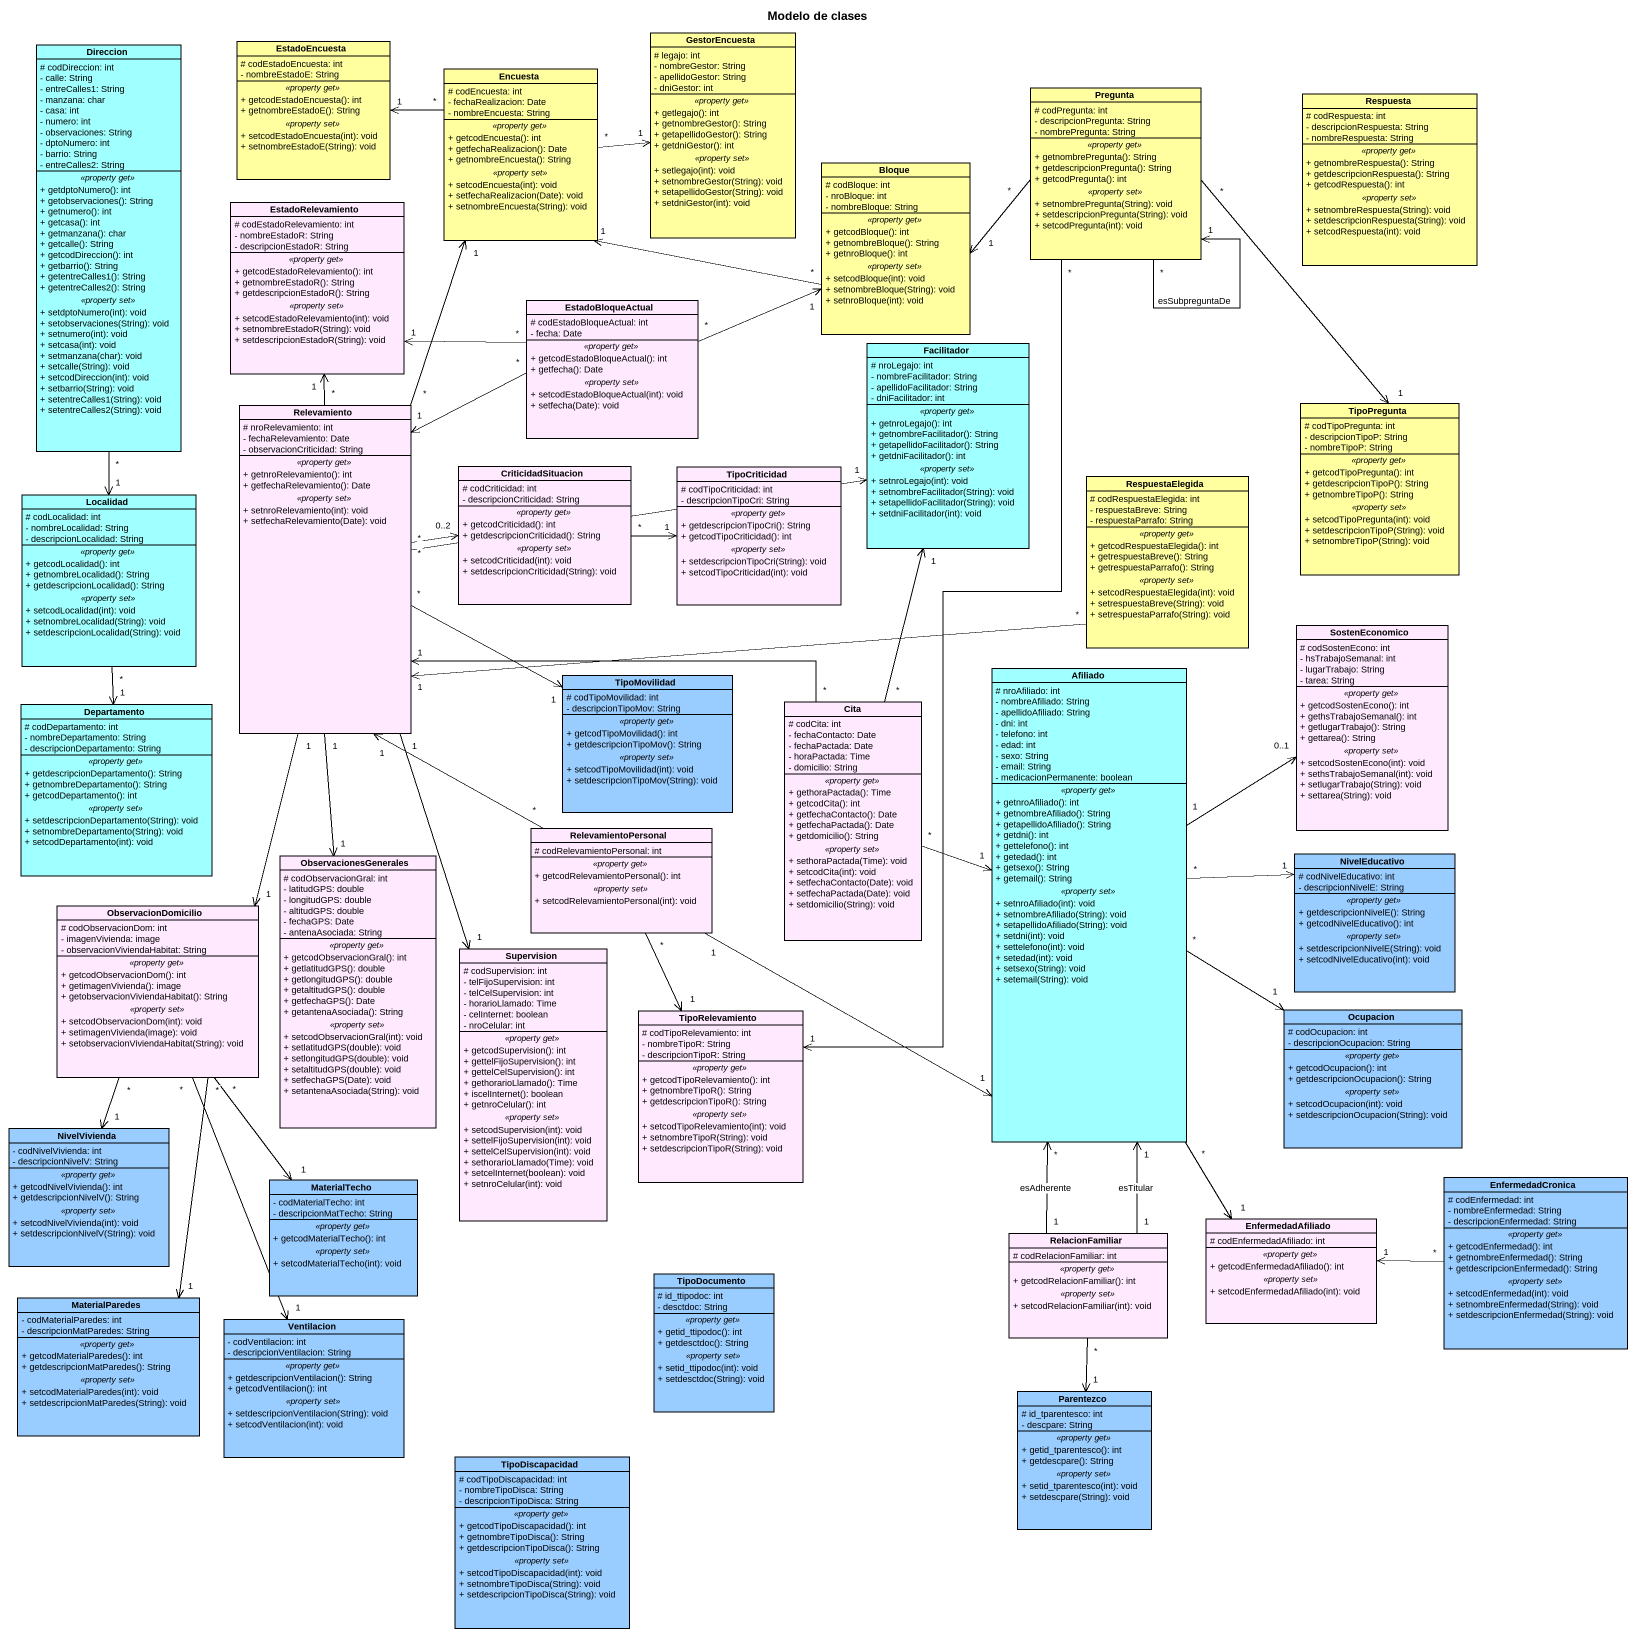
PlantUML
@startuml
title Modelo de clases
hide circle
hide empty members
skinparam classAttributeIconSize 0
class Direccion #A0FFFF {
  # codDireccion: int
  - calle: String
  - entreCalles1: String
  - manzana: char
  - casa: int
  - numero: int
  - observaciones: String
  - dptoNumero: int
  - barrio: String
  - entreCalles2: String
  .. <<property get>> ..
  + getdptoNumero(): int
  + getobservaciones(): String
  + getnumero(): int
  + getcasa(): int
  + getmanzana(): char
  + getcalle(): String
  + getcodDireccion(): int
  + getbarrio(): String
  + getentreCalles1(): String
  + getentreCalles2(): String
  .. <<property set>> ..
  + setdptoNumero(int): void
  + setobservaciones(String): void
  + setnumero(int): void
  + setcasa(int): void
  + setmanzana(char): void
  + setcalle(String): void
  + setcodDireccion(int): void
  + setbarrio(String): void
  + setentreCalles1(String): void
  + setentreCalles2(String): void
}
class EstadoEncuesta #FFFFA0 {
  # codEstadoEncuesta: int
  - nombreEstadoE: String
  .. <<property get>> ..
  + getcodEstadoEncuesta(): int
  + getnombreEstadoE(): String
  .. <<property set>> ..
  + setcodEstadoEncuesta(int): void
  + setnombreEstadoE(String): void
}
class GestorEncuesta #FFFFA0 {
  # legajo: int
  - nombreGestor: String
  - apellidoGestor: String
  - dniGestor: int
  .. <<property get>> ..
  + getlegajo(): int
  + getnombreGestor(): String
  + getapellidoGestor(): String
  + getdniGestor(): int
  .. <<property set>> ..
  + setlegajo(int): void
  + setnombreGestor(String): void
  + setapellidoGestor(String): void
  + setdniGestor(int): void
}
class Encuesta #FFFFA0 {
  # codEncuesta: int
  - fechaRealizacion: Date
  - nombreEncuesta: String
  .. <<property get>> ..
  + getcodEncuesta(): int
  + getfechaRealizacion(): Date
  + getnombreEncuesta(): String
  .. <<property set>> ..
  + setcodEncuesta(int): void
  + setfechaRealizacion(Date): void
  + setnombreEncuesta(String): void
}
class Pregunta #FFFFA0 {
  # codPregunta: int
  - descripcionPregunta: String
  - nombrePregunta: String
  .. <<property get>> ..
  + getnombrePregunta(): String
  + getdescripcionPregunta(): String
  + getcodPregunta(): int
  .. <<property set>> ..
  + setnombrePregunta(String): void
  + setdescripcionPregunta(String): void
  + setcodPregunta(int): void
}
class Respuesta #FFFFA0 {
  # codRespuesta: int
  - descripcionRespuesta: String
  - nombreRespuesta: String
  .. <<property get>> ..
  + getnombreRespuesta(): String
  + getdescripcionRespuesta(): String
  + getcodRespuesta(): int
  .. <<property set>> ..
  + setnombreRespuesta(String): void
  + setdescripcionRespuesta(String): void
  + setcodRespuesta(int): void
}
class Bloque #FFFFA0 {
  # codBloque: int
  - nroBloque: int
  - nombreBloque: String
  .. <<property get>> ..
  + getcodBloque(): int
  + getnombreBloque(): String
  + getnroBloque(): int
  .. <<property set>> ..
  + setcodBloque(int): void
  + setnombreBloque(String): void
  + setnroBloque(int): void
}
class EstadoRelevamiento #FFE9FF {
  # codEstadoRelevamiento: int
  - nombreEstadoR: String
  - descripcionEstadoR: String
  .. <<property get>> ..
  + getcodEstadoRelevamiento(): int
  + getnombreEstadoR(): String
  + getdescripcionEstadoR(): String
  .. <<property set>> ..
  + setcodEstadoRelevamiento(int): void
  + setnombreEstadoR(String): void
  + setdescripcionEstadoR(String): void
}
class EstadoBloqueActual #FFE9FF {
  # codEstadoBloqueActual: int
  - fecha: Date
  .. <<property get>> ..
  + getcodEstadoBloqueActual(): int
  + getfecha(): Date
  .. <<property set>> ..
  + setcodEstadoBloqueActual(int): void
  + setfecha(Date): void
}
class Facilitador #A0FFFF {
  # nroLegajo: int
  - nombreFacilitador: String
  - apellidoFacilitador: String
  - dniFacilitador: int
  .. <<property get>> ..
  + getnroLegajo(): int
  + getnombreFacilitador(): String
  + getapellidoFacilitador(): String
  + getdniFacilitador(): int
  .. <<property set>> ..
  + setnroLegajo(int): void
  + setnombreFacilitador(String): void
  + setapellidoFacilitador(String): void
  + setdniFacilitador(int): void
}
class Relevamiento #FFE9FF {
  # nroRelevamiento: int
  - fechaRelevamiento: Date
  - observacionCriticidad: String
  .. <<property get>> ..
  + getnroRelevamiento(): int
  + getfechaRelevamiento(): Date
  .. <<property set>> ..
  + setnroRelevamiento(int): void
  + setfechaRelevamiento(Date): void
}
class TipoPregunta #FFFFA0 {
  # codTipoPregunta: int
  - descripcionTipoP: String
  - nombreTipoP: String
  .. <<property get>> ..
  + getcodTipoPregunta(): int
  + getdescripcionTipoP(): String
  + getnombreTipoP(): String
  .. <<property set>> ..
  + setcodTipoPregunta(int): void
  + setdescripcionTipoP(String): void
  + setnombreTipoP(String): void
}
class CriticidadSituacion #FFE9FF {
  # codCriticidad: int
  - descripcionCriticidad: String
  .. <<property get>> ..
  + getcodCriticidad(): int
  + getdescripcionCriticidad(): String
  .. <<property set>> ..
  + setcodCriticidad(int): void
  + setdescripcionCriticidad(String): void
}
class TipoCriticidad #FFE9FF {
  # codTipoCriticidad: int
  - descripcionTipoCri: String
  .. <<property get>> ..
  + getdescripcionTipoCri(): String
  + getcodTipoCriticidad(): int
  .. <<property set>> ..
  + setdescripcionTipoCri(String): void
  + setcodTipoCriticidad(int): void
}
class RespuestaElegida #FFFFA0 {
  # codRespuestaElegida: int
  - respuestaBreve: String
  - respuestaParrafo: String
  .. <<property get>> ..
  + getcodRespuestaElegida(): int
  + getrespuestaBreve(): String
  + getrespuestaParrafo(): String
  .. <<property set>> ..
  + setcodRespuestaElegida(int): void
  + setrespuestaBreve(String): void
  + setrespuestaParrafo(String): void
}
class Localidad #A0FFFF {
  # codLocalidad: int
  - nombreLocalidad: String
  - descripcionLocalidad: String
  .. <<property get>> ..
  + getcodLocalidad(): int
  + getnombreLocalidad(): String
  + getdescripcionLocalidad(): String
  .. <<property set>> ..
  + setcodLocalidad(int): void
  + setnombreLocalidad(String): void
  + setdescripcionLocalidad(String): void
}
class SostenEconomico #FFE9FF {
  # codSostenEcono: int
  - hsTrabajoSemanal: int
  - lugarTrabajo: String
  - tarea: String
  .. <<property get>> ..
  + getcodSostenEcono(): int
  + gethsTrabajoSemanal(): int
  + getlugarTrabajo(): String
  + gettarea(): String
  .. <<property set>> ..
  + setcodSostenEcono(int): void
  + sethsTrabajoSemanal(int): void
  + setlugarTrabajo(String): void
  + settarea(String): void
}
class Afiliado #A0FFFF {
  # nroAfiliado: int
  - nombreAfiliado: String
  - apellidoAfiliado: String
  - dni: int
  - telefono: int
  - edad: int
  - sexo: String
  - email: String
  - medicacionPermanente: boolean
  .. <<property get>> ..
  + getnroAfiliado(): int
  + getnombreAfiliado(): String
  + getapellidoAfiliado(): String
  + getdni(): int
  + gettelefono(): int
  + getedad(): int
  + getsexo(): String
  + getemail(): String
  .. <<property set>> ..
  + setnroAfiliado(int): void
  + setnombreAfiliado(String): void
  + setapellidoAfiliado(String): void
  + setdni(int): void
  + settelefono(int): void
  + setedad(int): void
  + setsexo(String): void
  + setemail(String): void
}
class Departamento #A0FFFF {
  # codDepartamento: int
  - nombreDepartamento: String
  - descripcionDepartamento: String
  .. <<property get>> ..
  + getdescripcionDepartamento(): String
  + getnombreDepartamento(): String
  + getcodDepartamento(): int
  .. <<property set>> ..
  + setdescripcionDepartamento(String): void
  + setnombreDepartamento(String): void
  + setcodDepartamento(int): void
}
class TipoMovilidad #99CCFF {
  # codTipoMovilidad: int
  - descripcionTipoMov: String
  .. <<property get>> ..
  + getcodTipoMovilidad(): int
  + getdescripcionTipoMov(): String
  .. <<property set>> ..
  + setcodTipoMovilidad(int): void
  + setdescripcionTipoMov(String): void
}
class Cita #FFE9FF {
  # codCita: int
  - fechaContacto: Date
  - fechaPactada: Date
  - horaPactada: Time
  - domicilio: String
  .. <<property get>> ..
  + gethoraPactada(): Time
  + getcodCita(): int
  + getfechaContacto(): Date
  + getfechaPactada(): Date
  + getdomicilio(): String
  .. <<property set>> ..
  + sethoraPactada(Time): void
  + setcodCita(int): void
  + setfechaContacto(Date): void
  + setfechaPactada(Date): void
  + setdomicilio(String): void
}
class ObservacionesGenerales #FFE9FF {
  # codObservacionGral: int
  - latitudGPS: double
  - longitudGPS: double
  - altitudGPS: double
  - fechaGPS: Date
  - antenaAsociada: String
  .. <<property get>> ..
  + getcodObservacionGral(): int
  + getlatitudGPS(): double
  + getlongitudGPS(): double
  + getaltitudGPS(): double
  + getfechaGPS(): Date
  + getantenaAsociada(): String
  .. <<property set>> ..
  + setcodObservacionGral(int): void
  + setlatitudGPS(double): void
  + setlongitudGPS(double): void
  + setaltitudGPS(double): void
  + setfechaGPS(Date): void
  + setantenaAsociada(String): void
}
class RelevamientoPersonal #FFE9FF {
  # codRelevamientoPersonal: int
  .. <<property get>> ..
  + getcodRelevamientoPersonal(): int
  .. <<property set>> ..
  + setcodRelevamientoPersonal(int): void
}
class NivelEducativo #99CCFF {
  # codNivelEducativo: int
  - descripcionNivelE: String
  .. <<property get>> ..
  + getdescripcionNivelE(): String
  + getcodNivelEducativo(): int
  .. <<property set>> ..
  + setdescripcionNivelE(String): void
  + setcodNivelEducativo(int): void
}
class ObservacionDomicilio #FFE9FF {
  # codObservacionDom: int
  - imagenVivienda: image
  - observacionViviendaHabitat: String
  .. <<property get>> ..
  + getcodObservacionDom(): int
  + getimagenVivienda(): image
  + getobservacionViviendaHabitat(): String
  .. <<property set>> ..
  + setcodObservacionDom(int): void
  + setimagenVivienda(image): void
  + setobservacionViviendaHabitat(String): void
}
class Supervision #FFE9FF {
  # codSupervision: int
  - telFijoSupervision: int
  - telCelSupervision: int
  - horarioLlamado: Time
  - celInternet: boolean
  - nroCelular: int
  .. <<property get>> ..
  + getcodSupervision(): int
  + gettelFijoSupervision(): int
  + gettelCelSupervision(): int
  + gethorarioLlamado(): Time
  + iscelInternet(): boolean
  + getnroCelular(): int
  .. <<property set>> ..
  + setcodSupervision(int): void
  + settelFijoSupervision(int): void
  + settelCelSupervision(int): void
  + sethorarioLlamado(Time): void
  + setcelInternet(boolean): void
  + setnroCelular(int): void
}
class TipoRelevamiento #FFE9FF {
  # codTipoRelevamiento: int
  - nombreTipoR: String
  - descripcionTipoR: String
  .. <<property get>> ..
  + getcodTipoRelevamiento(): int
  + getnombreTipoR(): String
  + getdescripcionTipoR(): String
  .. <<property set>> ..
  + setcodTipoRelevamiento(int): void
  + setnombreTipoR(String): void
  + setdescripcionTipoR(String): void
}
class Ocupacion #99CCFF {
  # codOcupacion: int
  - descripcionOcupacion: String
  .. <<property get>> ..
  + getcodOcupacion(): int
  + getdescripcionOcupacion(): String
  .. <<property set>> ..
  + setcodOcupacion(int): void
  + setdescripcionOcupacion(String): void
}
class NivelVivienda #99CCFF {
  - codNivelVivienda: int
  - descripcionNivelV: String
  .. <<property get>> ..
  + getcodNivelVivienda(): int
  + getdescripcionNivelV(): String
  .. <<property set>> ..
  + setcodNivelVivienda(int): void
  + setdescripcionNivelV(String): void
}
class MaterialTecho #99CCFF {
  - codMaterialTecho: int
  - descripcionMatTecho: String
  .. <<property get>> ..
  + getcodMaterialTecho(): int
  .. <<property set>> ..
  + setcodMaterialTecho(int): void
}
class EnfermedadCronica #99CCFF {
  # codEnfermedad: int
  - nombreEnfermedad: String
  - descripcionEnfermedad: String
  .. <<property get>> ..
  + getcodEnfermedad(): int
  + getnombreEnfermedad(): String
  + getdescripcionEnfermedad(): String
  .. <<property set>> ..
  + setcodEnfermedad(int): void
  + setnombreEnfermedad(String): void
  + setdescripcionEnfermedad(String): void
}
class RelacionFamiliar #FFE9FF {
  # codRelacionFamiliar: int
  .. <<property get>> ..
  + getcodRelacionFamiliar(): int
  .. <<property set>> ..
  + setcodRelacionFamiliar(int): void
}
class EnfermedadAfiliado #FFE9FF {
  # codEnfermedadAfiliado: int
  .. <<property get>> ..
  + getcodEnfermedadAfiliado(): int
  .. <<property set>> ..
  + setcodEnfermedadAfiliado(int): void
}
class TipoDocumento #99CCFF {
  # id_ttipodoc: int
  - desctdoc: String
  .. <<property get>> ..
  + getid_ttipodoc(): int
  + getdesctdoc(): String
  .. <<property set>> ..
  + setid_ttipodoc(int): void
  + setdesctdoc(String): void
}
class MaterialParedes #99CCFF {
  - codMaterialParedes: int
  - descripcionMatParedes: String
  .. <<property get>> ..
  + getcodMaterialParedes(): int
  + getdescripcionMatParedes(): String
  .. <<property set>> ..
  + setcodMaterialParedes(int): void
  + setdescripcionMatParedes(String): void
}
class Ventilacion #99CCFF {
  - codVentilacion: int
  - descripcionVentilacion: String
  .. <<property get>> ..
  + getdescripcionVentilacion(): String
  + getcodVentilacion(): int
  .. <<property set>> ..
  + setdescripcionVentilacion(String): void
  + setcodVentilacion(int): void
}
class Parentezco #99CCFF {
  # id_tparentesco: int
  - descpare: String
  .. <<property get>> ..
  + getid_tparentesco(): int
  + getdescpare(): String
  .. <<property set>> ..
  + setid_tparentesco(int): void
  + setdescpare(String): void
}
class TipoDiscapacidad #99CCFF {
  # codTipoDiscapacidad: int
  - nombreTipoDisca: String
  - descripcionTipoDisca: String
  .. <<property get>> ..
  + getcodTipoDiscapacidad(): int
  + getnombreTipoDisca(): String
  + getdescripcionTipoDisca(): String
  .. <<property set>> ..
  + setcodTipoDiscapacidad(int): void
  + setnombreTipoDisca(String): void
  + setdescripcionTipoDisca(String): void
}
Direccion "*" --> "1" Localidad
Encuesta "*" -left-> "1" EstadoEncuesta
Encuesta "*" -right-> "1" GestorEncuesta
Pregunta "*" --> "1" Pregunta : esSubpreguntaDe
Pregunta "*" -left-> "1" Bloque
Pregunta "*" --> "1" TipoPregunta
Pregunta "*" --> "1" TipoRelevamiento
Bloque "*" -left-> "1" Encuesta
EstadoBloqueActual "*" -right-> "1" Bloque
EstadoBloqueActual "*" -left-> "1" EstadoRelevamiento
EstadoBloqueActual "*" --> "1" Relevamiento
Relevamiento "*" -up-> "1" Encuesta
Relevamiento "*" -up-> "1" EstadoRelevamiento
Relevamiento "*" -right-> "1" Facilitador
Relevamiento "*" -right-> "0..2" CriticidadSituacion
Relevamiento "*" -right-> "1" TipoMovilidad
Relevamiento "1" --> "1" ObservacionesGenerales
Relevamiento "1" --> "1" ObservacionDomicilio
Relevamiento "1" --> "1" Supervision
CriticidadSituacion "*" -right-> "1" TipoCriticidad
RespuestaElegida "*" -left-> "1" Relevamiento
Localidad "*" --> "1" Departamento
Afiliado "1" -up-> "0..1" SostenEconomico
Afiliado "*" -right-> "1" NivelEducativo
Afiliado "*" --> "1" Ocupacion
Afiliado "*" --> "1" EnfermedadAfiliado
Cita "*" -up-> "1" Facilitador
Cita "*" -left-> "1" Relevamiento
Cita "*" -right-> "1" Afiliado
RelevamientoPersonal "*" -up-> "1" Relevamiento
RelevamientoPersonal "1" -right-> "1" Afiliado
RelevamientoPersonal "*" --> "1" TipoRelevamiento
ObservacionDomicilio "*" --> "1" NivelVivienda
ObservacionDomicilio "*" --> "1" MaterialTecho
ObservacionDomicilio "*" --> "1" MaterialParedes
ObservacionDomicilio "*" --> "1" Ventilacion
EnfermedadCronica "*" -left-> "1" EnfermedadAfiliado
RelacionFamiliar "1" -up-> "*" Afiliado : esAdherente
RelacionFamiliar "1" -up-> "1" Afiliado : esTitular
RelacionFamiliar "*" --> "1" Parentezco
@enduml
